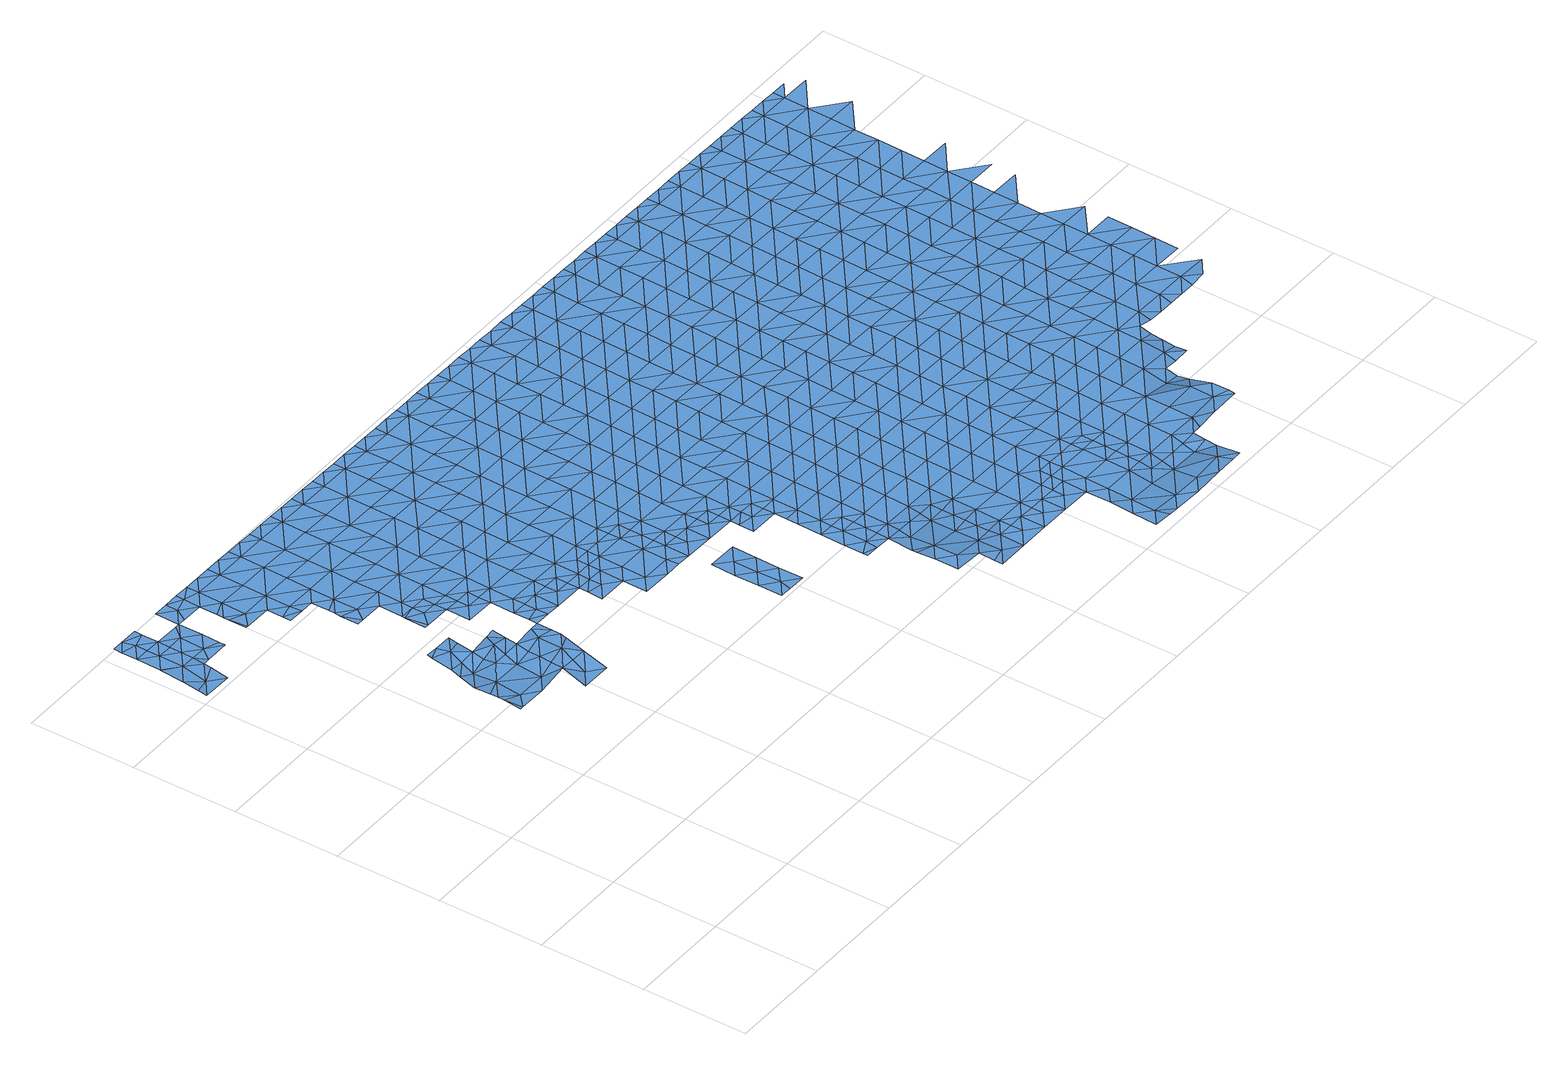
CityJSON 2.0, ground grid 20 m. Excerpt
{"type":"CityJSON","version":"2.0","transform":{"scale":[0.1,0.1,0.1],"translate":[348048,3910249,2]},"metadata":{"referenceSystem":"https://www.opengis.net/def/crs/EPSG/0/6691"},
"CityObjects":{
"waterbody1":{"type":"WaterBody","attributes":{"name":"7","class":"1140","function":"1","WaterBodyRiverFloodingRiskAttribute.description":"4","WaterBodyRiverFloodingRiskAttribute.rankOrg":"2","WaterBodyRiverFloodingRiskAttribute.adminType":"2","WaterBodyRiverFloodingRiskAttribute.scale":"L2"},"geometry":[{"type":"MultiSurface","lod":"1","boundaries":[[[0,1,2]],[[1,3,2]],[[4,2,3]],[[5,6,7]],[[8,9,7]],[[7,9,10]],[[0,7,10]],[[7,0,11]],[[12,11,0]],[[12,0,13]],[[2,14,13]],[[15,14,2]],[[15,2,4]],[[13,0,2]],[[5,7,11]],[[16,0,10]],[[6,8,7]],[[16,1,0]]]}]},
"waterbody2":{"type":"WaterBody","attributes":{"name":"7","class":"1140","function":"1","WaterBodyRiverFloodingRiskAttribute.description":"4","WaterBodyRiverFloodingRiskAttribute.rankOrg":"1","WaterBodyRiverFloodingRiskAttribute.adminType":"2","WaterBodyRiverFloodingRiskAttribute.scale":"L2"},"geometry":[{"type":"MultiSurface","lod":"1","boundaries":[[[8,17,9]],[[18,19,20]],[[21,22,18]],[[9,17,22]],[[22,17,18]],[[18,17,19]],[[19,17,6]],[[8,6,17]]]}]},
"waterbody3":{"type":"WaterBody","attributes":{"name":"7","class":"1140","function":"1","WaterBodyRiverFloodingRiskAttribute.description":"4","WaterBodyRiverFloodingRiskAttribute.rankOrg":"1","WaterBodyRiverFloodingRiskAttribute.adminType":"2","WaterBodyRiverFloodingRiskAttribute.scale":"L2"},"geometry":[{"type":"MultiSurface","lod":"1","boundaries":[[[23,24,6]],[[23,25,24]],[[11,12,26]],[[23,5,11]],[[27,28,26]],[[6,5,23]],[[23,11,26]],[[12,27,26]],[[13,27,12]],[[28,29,26]],[[30,26,29]],[[26,30,23]],[[25,23,30]]]}]},
"waterbody4":{"type":"WaterBody","attributes":{"name":"7","class":"1140","function":"1","WaterBodyRiverFloodingRiskAttribute.description":"4","WaterBodyRiverFloodingRiskAttribute.rankOrg":"2","WaterBodyRiverFloodingRiskAttribute.adminType":"2","WaterBodyRiverFloodingRiskAttribute.scale":"L2"},"geometry":[{"type":"MultiSurface","lod":"1","boundaries":[[[31,32,33]],[[32,34,35]],[[32,31,34]],[[36,34,31]],[[35,37,38]],[[38,37,39]],[[37,35,34]],[[40,41,39]],[[37,40,39]],[[36,42,34]],[[43,41,44]],[[45,36,46]],[[34,42,37]],[[46,47,48]],[[44,41,40]],[[48,45,46]],[[45,42,36]],[[37,49,40]],[[42,49,37]],[[50,51,52]],[[40,53,44]],[[54,45,48]],[[51,55,56]],[[51,50,55]],[[57,58,56]],[[40,59,53]],[[55,57,56]],[[45,60,42]],[[58,57,54]],[[60,45,54]],[[40,49,59]],[[55,50,61]],[[57,60,54]],[[60,62,42]],[[63,53,59]],[[49,64,59]],[[65,55,61]],[[49,42,64]],[[61,66,67]],[[67,66,68]],[[57,55,65]],[[64,42,62]],[[69,60,57]],[[63,59,70]],[[71,70,59]],[[65,61,67]],[[68,72,67]],[[69,62,60]],[[73,57,65]],[[59,64,71]],[[74,75,76]],[[72,77,67]],[[78,64,62]],[[57,73,69]],[[75,79,72]],[[80,70,71]],[[75,74,79]],[[79,77,72]],[[65,67,81]],[[62,69,78]],[[74,82,79]],[[73,65,81]],[[83,69,73]],[[71,64,84]],[[67,77,81]],[[80,71,85]],[[86,87,88]],[[64,78,84]],[[87,89,88]],[[83,73,81]],[[90,71,84]],[[91,86,88]],[[92,86,91]],[[85,71,90]],[[82,92,91]],[[89,93,88]],[[77,79,94]],[[79,82,94]],[[95,84,78]],[[77,96,81]],[[69,83,97]],[[78,69,95]],[[98,85,90]],[[82,91,94]],[[99,91,88]],[[95,69,97]],[[99,88,93]],[[77,94,96]],[[95,100,84]],[[84,101,90]],[[102,97,83]],[[100,101,84]],[[103,81,96]],[[98,90,104]],[[83,81,102]],[[93,105,99]],[[102,81,103]],[[91,99,106]],[[94,91,107]],[[94,108,96]],[[104,90,101]],[[105,109,99]],[[107,108,94]],[[95,97,110]],[[91,106,107]],[[95,111,100]],[[97,102,110]],[[112,104,101]],[[103,96,108]],[[99,113,106]],[[114,115,109]],[[100,116,101]],[[114,117,115]],[[108,118,103]],[[103,119,102]],[[95,110,111]],[[111,116,100]],[[117,120,115]],[[101,121,112]],[[99,109,113]],[[122,110,102]],[[109,115,113]],[[107,106,123]],[[120,124,115]],[[119,122,102]],[[122,111,110]],[[125,124,120]],[[101,126,121]],[[103,118,119]],[[106,113,123]],[[127,113,115]],[[101,116,126]],[[124,127,115]],[[128,116,111]],[[107,123,129]],[[108,107,130]],[[131,121,126]],[[130,132,108]],[[107,129,130]],[[118,132,119]],[[133,113,127]],[[113,134,123]],[[116,128,126]],[[118,108,132]],[[111,122,135]],[[128,111,135]],[[123,134,129]],[[131,126,136]],[[132,137,119]],[[133,127,138]],[[134,113,133]],[[139,130,129]],[[136,126,140]],[[122,119,141]],[[126,128,140]],[[138,142,133]],[[143,139,129]],[[135,122,141]],[[143,129,134]],[[119,137,141]],[[130,144,132]],[[141,145,135]],[[146,136,140]],[[139,144,130]],[[128,135,145]],[[147,134,133]],[[132,144,137]],[[148,133,142]],[[128,149,140]],[[150,146,140]],[[151,149,128]],[[137,152,141]],[[151,128,145]],[[149,150,140]],[[148,142,153]],[[147,133,148]],[[143,134,147]],[[152,137,144]],[[154,145,141]],[[153,155,148]],[[139,143,156]],[[154,151,145]],[[157,141,152]],[[158,159,160]],[[143,147,156]],[[156,161,139]],[[139,162,144]],[[163,158,160]],[[164,150,149]],[[159,165,160]],[[166,149,151]],[[141,157,154]],[[167,148,155]],[[168,163,169]],[[163,160,169]],[[155,168,169]],[[165,170,160]],[[149,171,164]],[[162,139,161]],[[162,172,144]],[[166,151,154]],[[147,148,173]],[[147,174,156]],[[167,155,169]],[[152,144,172]],[[175,171,149]],[[166,175,149]],[[173,148,167]],[[170,176,160]],[[174,161,156]],[[157,152,172]],[[169,160,176]],[[174,147,173]],[[154,157,177]],[[178,167,169]],[[179,162,161]],[[157,172,177]],[[176,170,180]],[[181,171,175]],[[182,175,166]],[[183,161,174]],[[184,172,162]],[[169,176,185]],[[154,177,186]],[[166,154,182]],[[187,181,175]],[[180,188,176]],[[178,169,185]],[[182,154,186]],[[161,183,179]],[[173,167,189]],[[173,190,174]],[[191,187,175]],[[182,191,175]],[[189,167,178]],[[189,190,173]],[[188,192,176]],[[184,162,179]],[[193,194,188]],[[193,195,194]],[[177,172,196]],[[194,195,197]],[[185,176,192]],[[183,174,190]],[[194,192,188]],[[186,177,196]],[[183,198,179]],[[172,184,196]],[[186,199,182]],[[200,201,202]],[[190,198,183]],[[202,201,203]],[[196,199,186]],[[204,205,200]],[[206,187,191]],[[197,207,194]],[[208,185,192]],[[205,204,209]],[[204,200,202]],[[178,185,210]],[[179,211,184]],[[203,212,202]],[[182,213,191]],[[191,214,206]],[[210,185,208]],[[215,207,216]],[[217,218,219]],[[220,179,198]],[[194,221,192]],[[215,209,204]],[[216,209,215]],[[222,182,199]],[[189,178,223]],[[189,224,190]],[[219,218,225]],[[226,217,219]],[[212,227,202]],[[221,208,192]],[[219,228,226]],[[223,178,210]],[[194,207,229]],[[228,212,230]],[[213,182,222]],[[191,213,214]],[[230,226,228]],[[179,220,211]],[[190,231,198]],[[225,232,219]],[[196,184,233]],[[207,215,229]],[[221,194,229]],[[228,227,212]],[[224,231,190]],[[231,220,198]],[[233,234,196]],[[235,210,208]],[[234,222,199]],[[189,223,224]],[[204,202,236]],[[204,237,215]],[[184,211,233]],[[199,196,234]],[[236,202,227]],[[236,237,204]],[[238,214,213]],[[239,211,220]],[[240,219,232]],[[219,241,228]],[[215,242,229]],[[208,221,243]],[[244,238,213]],[[235,208,243]],[[228,245,227]],[[213,222,246]],[[229,247,221]],[[223,210,248]],[[223,249,224]],[[220,231,239]],[[232,250,240]],[[251,244,213]],[[211,252,233]],[[222,234,246]],[[246,251,213]],[[219,240,241]],[[248,210,235]],[[253,254,255]],[[215,237,242]],[[256,252,211]],[[253,257,254]],[[258,231,224]],[[254,257,259]],[[211,239,256]],[[250,260,240]],[[254,261,255]],[[247,229,242]],[[243,221,247]],[[228,241,245]],[[262,261,263]],[[252,264,233]],[[262,255,261]],[[223,248,249]],[[236,227,265]],[[236,266,237]],[[267,239,231]],[[259,268,254]],[[234,233,264]],[[265,227,245]],[[269,244,251]],[[235,243,270]],[[267,256,239]],[[271,272,260]],[[270,243,247]],[[271,263,272]],[[273,251,246]],[[224,249,258]],[[237,274,242]],[[263,261,272]],[[275,261,254]],[[246,234,273]],[[266,236,265]],[[240,260,276]],[[251,277,269]],[[275,254,268]],[[278,247,242]],[[279,235,270]],[[241,240,280]],[[273,234,264]],[[231,258,267]],[[248,235,281]],[[248,282,249]],[[260,272,276]],[[283,272,261]],[[256,284,252]],[[274,237,266]],[[274,278,242]],[[240,276,280]],[[281,235,279]],[[275,283,261]],[[245,241,285]],[[251,286,277]],[[247,287,270]],[[252,284,264]],[[286,251,273]],[[268,288,275]],[[249,289,258]],[[256,267,290]],[[291,276,272]],[[241,280,285]],[[282,289,249]],[[248,281,282]],[[265,245,292]],[[265,293,266]],[[256,290,284]],[[288,294,275]],[[258,295,267]],[[296,291,272]],[[292,245,285]],[[292,293,265]],[[297,277,286]],[[296,272,283]],[[287,247,278]],[[279,270,287]],[[298,280,276]],[[266,299,274]],[[291,298,276]],[[294,300,275]],[[264,284,301]],[[273,264,302]],[[273,303,286]],[[304,297,286]],[[305,279,287]],[[302,264,301]],[[258,289,295]],[[274,306,278]],[[281,279,307]],[[281,308,282]],[[290,267,309]],[[303,304,286]],[[298,310,280]],[[299,306,274]],[[311,296,283]],[[307,279,305]],[[266,293,299]],[[283,275,312]],[[309,267,295]],[[309,313,290]],[[314,287,278]],[[285,280,310]],[[284,313,301]],[[273,302,303]],[[294,315,300]],[[282,316,289]],[[312,275,300]],[[284,290,313]],[[317,291,296]],[[314,305,287]],[[281,307,308]],[[292,285,318]],[[292,319,293]],[[289,320,295]],[[315,321,300]],[[301,322,302]],[[318,285,310]],[[318,319,292]],[[323,304,303]],[[283,312,311]],[[314,278,306]],[[324,321,315]],[[316,282,308]],[[291,325,298]],[[326,312,300]],[[327,322,301]],[[293,328,299]],[[329,309,295]],[[321,326,300]],[[314,330,305]],[[302,322,303]],[[301,313,327]],[[296,311,317]],[[303,331,323]],[[320,289,316]],[[320,329,295]],[[298,332,310]],[[307,333,308]],[[307,305,333]],[[309,334,313]],[[322,335,303]],[[328,293,319]],[[291,317,325]],[[336,312,326]],[[312,337,311]],[[338,314,306]],[[305,330,333]],[[308,339,316]],[[306,299,340]],[[331,303,335]],[[313,341,327]],[[340,299,328]],[[342,317,311]],[[298,325,332]],[[343,330,314]],[[318,310,344]],[[318,345,319]],[[316,346,320]],[[309,329,334]],[[308,333,339]],[[326,347,336]],[[337,312,336]],[[344,310,332]],[[348,331,335]],[[338,343,314]],[[349,325,317]],[[319,345,328]],[[306,340,338]],[[350,333,330]],[[351,335,322]],[[313,334,341]],[[316,339,346]],[[347,352,336]],[[342,311,337]],[[322,327,351]],[[353,348,335]],[[354,332,325]],[[318,344,345]],[[328,355,340]],[[351,327,341]],[[333,350,339]],[[345,355,328]],[[356,334,329]],[[320,346,357]],[[329,320,358]],[[349,317,342]],[[336,359,337]],[[350,330,343]],[[359,336,352]],[[358,320,357]],[[335,360,353]],[[355,361,340]],[[340,362,338]],[[350,363,339]],[[339,364,346]],[[344,332,354]],[[335,351,360]],[[365,359,352]],[[325,349,354]],[[363,364,339]],[[344,366,345]],[[329,358,356]],[[342,337,367]],[[341,334,368]],[[369,353,360]],[[362,340,361]],[[343,338,362]],[[364,370,346]],[[371,372,373]],[[337,359,367]],[[367,374,342]],[[342,375,349]],[[344,354,376]],[[345,377,355]],[[378,371,373]],[[334,356,368]],[[362,379,343]],[[372,380,373]],[[365,381,359]],[[357,346,370]],[[374,375,342]],[[351,341,382]],[[351,383,360]],[[360,384,369]],[[350,343,379]],[[385,386,387]],[[344,376,366]],[[370,388,357]],[[385,378,386]],[[382,341,368]],[[349,389,354]],[[355,390,361]],[[378,373,386]],[[380,391,373]],[[350,392,363]],[[358,357,388]],[[381,393,359]],[[386,394,387]],[[377,345,366]],[[395,394,381]],[[359,396,367]],[[388,397,358]],[[395,387,394]],[[360,383,384]],[[361,398,362]],[[350,379,399]],[[351,382,383]],[[391,400,373]],[[356,358,397]],[[389,349,375]],[[394,393,381]],[[390,355,377]],[[373,401,386]],[[397,402,356]],[[403,379,362]],[[350,399,392]],[[376,354,404]],[[376,405,366]],[[368,402,382]],[[364,363,406]],[[374,367,396]],[[368,356,402]],[[404,354,389]],[[407,394,386]],[[408,384,383]],[[359,393,396]],[[398,361,390]],[[398,403,362]],[[374,409,375]],[[396,409,374]],[[363,392,406]],[[366,410,377]],[[391,411,400]],[[401,407,386]],[[370,364,412]],[[402,413,382]],[[373,400,401]],[[382,414,383]],[[415,393,394]],[[383,416,408]],[[376,404,405]],[[377,410,390]],[[409,417,375]],[[375,418,389]],[[364,406,412]],[[411,419,400]],[[399,379,420]],[[399,421,392]],[[407,415,394]],[[388,370,422]],[[410,366,405]],[[423,396,393]],[[420,379,403]],[[389,418,404]],[[383,414,416]],[[370,412,422]],[[382,413,414]],[[392,424,406]],[[397,388,425]],[[418,375,417]],[[398,390,426]],[[427,409,396]],[[421,424,392]],[[428,405,404]],[[426,390,410]],[[402,397,425]],[[399,420,421]],[[406,424,412]],[[388,422,425]],[[398,429,403]],[[401,400,430]],[[423,393,415]],[[400,419,430]],[[431,430,419]],[[423,427,396]],[[427,417,409]],[[432,416,414]],[[433,404,418]],[[413,402,434]],[[398,426,435]],[[436,415,407]],[[402,425,434]],[[437,418,417]],[[428,404,433]],[[438,430,431]],[[420,403,429]],[[401,430,439]],[[407,401,436]],[[422,412,440]],[[398,435,429]],[[420,441,421]],[[410,405,442]],[[432,414,443]],[[412,424,440]],[[413,434,444]],[[414,413,445]],[[401,439,436]],[[442,405,428]],[[446,423,415]],[[437,417,427]],[[437,447,418]],[[448,422,440]],[[426,410,449]],[[420,429,441]],[[413,444,445]],[[421,450,424]],[[438,451,430]],[[443,414,445]],[[425,422,452]],[[453,415,436]],[[449,410,442]],[[454,427,423]],[[455,450,421]],[[452,456,425]],[[433,418,457]],[[422,448,452]],[[435,426,458]],[[439,430,451]],[[421,441,455]],[[424,459,440]],[[434,425,456]],[[457,418,447]],[[439,460,436]],[[461,443,445]],[[415,453,446]],[[462,437,427]],[[450,459,424]],[[463,442,428]],[[426,449,458]],[[428,433,464]],[[465,451,438]],[[429,435,466]],[[440,467,448]],[[444,434,468]],[[444,469,445]],[[464,433,457]],[[470,461,445]],[[464,463,428]],[[423,446,454]],[[471,447,437]],[[439,451,460]],[[436,472,453]],[[459,467,440]],[[435,458,466]],[[468,434,456]],[[468,469,444]],[[441,473,455]],[[442,474,449]],[[441,429,473]],[[469,470,445]],[[448,475,452]],[[462,427,454]],[[476,446,453]],[[473,429,466]],[[477,457,447]],[[436,460,478]],[[449,474,458]],[[455,479,450]],[[480,481,451]],[[451,481,460]],[[480,451,465]],[[472,436,478]],[[452,482,456]],[[483,454,446]],[[437,462,471]],[[442,463,474]],[[475,448,467]],[[484,478,460]],[[475,482,452]],[[481,484,460]],[[457,485,464]],[[455,473,479]],[[450,486,459]],[[476,453,472]],[[477,447,471]],[[487,470,469]],[[466,458,488]],[[489,462,454]],[[490,463,464]],[[486,467,459]],[[488,458,474]],[[484,491,478]],[[468,456,482]],[[491,492,478]],[[478,492,472]],[[466,493,473]],[[468,494,469]],[[450,479,495]],[[483,446,476]],[[489,471,462]],[[485,457,477]],[[496,487,469]],[[463,490,474]],[[497,479,473]],[[450,495,486]],[[466,488,498]],[[494,468,482]],[[486,499,467]],[[500,496,469]],[[467,501,475]],[[489,454,483]],[[492,502,472]],[[494,500,469]],[[490,464,485]],[[493,466,498]],[[472,503,476]],[[489,504,471]],[[505,482,475]],[[502,503,472]],[[477,471,504]],[[506,498,488]],[[507,502,492]],[[497,473,493]],[[497,508,479]],[[477,509,485]],[[501,467,499]],[[476,510,483]],[[504,509,477]],[[474,490,511]],[[488,474,506]],[[495,479,508]],[[503,510,476]],[[512,496,500]],[[474,511,506]],[[505,475,501]],[[509,513,485]],[[485,514,490]],[[506,515,498]],[[507,516,502]],[[486,495,517]],[[489,483,510]],[[518,504,489]],[[494,482,519]],[[494,520,500]],[[514,511,490]],[[500,521,512]],[[493,498,515]],[[517,522,486]],[[510,518,489]],[[516,523,502]],[[519,482,505]],[[519,520,494]],[[495,508,517]],[[523,524,502]],[[502,524,503]],[[493,525,497]],[[499,486,522]],[[499,526,501]],[[514,485,513]],[[522,526,499]],[[526,505,501]],[[527,493,515]],[[524,528,503]],[[529,510,503]],[[500,520,521]],[[530,508,497]],[[528,529,503]],[[506,511,531]],[[532,504,518]],[[509,533,513]],[[493,527,525]],[[509,504,533]],[[534,517,508]],[[511,514,531]],[[506,535,515]],[[533,504,532]],[[536,521,520]],[[537,506,531]],[[538,510,529]],[[510,539,518]],[[497,525,530]],[[540,522,517]],[[541,505,526]],[[519,542,520]],[[538,539,510]],[[519,505,542]],[[520,543,536]],[[527,515,535]],[[518,539,532]],[[506,537,535]],[[542,505,541]],[[513,533,544]],[[508,530,534]],[[514,513,545]],[[514,546,531]],[[547,526,522]],[[535,548,527]],[[527,549,525]],[[538,529,550]],[[546,537,531]],[[548,549,527]],[[513,544,545]],[[547,541,526]],[[539,551,532]],[[517,534,540]],[[525,552,530]],[[550,553,538]],[[543,520,554]],[[533,532,551]],[[520,542,554]],[[546,514,545]],[[547,522,540]],[[537,555,535]],[[533,556,544]],[[541,557,542]],[[558,543,554]],[[559,539,538]],[[560,533,551]],[[534,530,552]],[[561,545,544]],[[562,548,535]],[[525,549,552]],[[537,546,555]],[[557,541,547]],[[555,563,535]],[[557,564,542]],[[542,565,554]],[[556,533,560]],[[538,553,566]],[[556,561,544]],[[554,567,558]],[[563,562,535]],[[540,534,568]],[[539,569,551]],[[570,549,548]],[[566,553,571]],[[534,552,568]],[[559,538,566]],[[546,545,561]],[[572,573,540]],[[565,542,564]],[[549,570,552]],[[572,540,568]],[[571,574,566]],[[567,554,565]],[[547,540,573]],[[547,575,557]],[[569,539,559]],[[560,551,569]],[[570,548,562]],[[560,576,556]],[[546,561,577]],[[555,546,578]],[[552,579,568]],[[574,580,566]],[[581,567,565]],[[563,555,578]],[[582,579,552]],[[579,572,568]],[[546,577,578]],[[560,569,576]],[[582,552,570]],[[576,583,556]],[[556,584,561]],[[547,573,575]],[[578,585,563]],[[563,586,562]],[[559,566,580]],[[564,557,587]],[[588,581,565]],[[589,569,559]],[[561,584,577]],[[587,557,575]],[[572,590,573]],[[562,591,570]],[[574,592,580]],[[593,588,565]],[[565,564,593]],[[594,559,580]],[[595,576,569]],[[591,582,570]],[[556,583,584]],[[577,596,578]],[[563,585,586]],[[590,572,579]],[[573,597,575]],[[564,587,593]],[[592,598,580]],[[559,594,589]],[[591,562,586]],[[576,595,583]],[[599,579,582]],[[600,585,578]],[[577,584,596]],[[597,573,590]],[[601,594,580]],[[595,569,589]],[[602,588,593]],[[603,600,578]],[[604,584,583]],[[603,578,596]],[[601,580,598]],[[605,586,585]],[[606,590,579]],[[582,591,599]],[[599,607,579]],[[575,597,608]],[[587,575,609]],[[610,589,594]],[[611,583,595]],[[584,604,596]],[[609,575,608]],[[593,587,609]],[[586,605,591]],[[612,597,590]],[[602,593,613]],[[614,610,594]],[[609,615,593]],[[604,583,611]],[[616,603,596]],[[606,579,607]],[[612,608,597]],[[585,600,605]],[[593,615,613]],[[605,617,591]],[[595,589,610]],[[618,600,603]],[[599,591,617]],[[595,619,611]],[[616,596,604]],[[612,590,606]],[[620,609,608]],[[610,619,595]],[[621,613,615]],[[619,622,611]],[[611,623,604]],[[603,616,618]],[[618,624,600]],[[600,625,605]],[[599,617,626]],[[607,599,627]],[[607,628,606]],[[608,612,620]],[[620,629,609]],[[609,630,615]],[[623,616,604]],[[615,631,621]],[[627,628,607]],[[599,626,627]],[[605,632,617]],[[612,606,628]],[[600,624,625]],[[630,609,629]],[[633,620,612]],[[631,615,630]],[[626,617,632]],[[634,624,618]],[[605,625,632]],[[635,627,626]],[[636,612,628]],[[620,637,629]],[[638,631,630]],[[633,612,636]],[[626,632,639]],[[629,640,630]],[[641,638,630]],[[625,642,632]],[[626,639,635]],[[620,633,637]],[[628,627,643]],[[640,641,630]],[[636,628,643]],[[640,629,637]],[[627,635,643]],[[632,644,639]],[[643,645,636]],[[633,636,645]],[[633,646,637]],[[647,641,640]],[[648,633,645]],[[637,646,640]],[[640,649,647]],[[646,633,648]],[[646,650,640]],[[640,650,649]],[[651,648,645]],[[651,646,648]],[[652,649,650]],[[646,653,650]],[[650,654,652]]]}]},
"waterbody5":{"type":"WaterBody","attributes":{"name":"7","class":"1140","function":"1","WaterBodyRiverFloodingRiskAttribute.description":"4","WaterBodyRiverFloodingRiskAttribute.rankOrg":"1","WaterBodyRiverFloodingRiskAttribute.adminType":"2","WaterBodyRiverFloodingRiskAttribute.scale":"L2"},"geometry":[{"type":"MultiSurface","lod":"1","boundaries":[[[655,656,25]],[[656,655,39]],[[39,41,656]],[[41,657,656]],[[41,43,657]],[[657,658,656]],[[656,658,25]]]}]},
"waterbody6":{"type":"WaterBody","attributes":{"name":"7","class":"1140","function":"1","WaterBodyRiverFloodingRiskAttribute.description":"4","WaterBodyRiverFloodingRiskAttribute.rankOrg":"1","WaterBodyRiverFloodingRiskAttribute.adminType":"2","WaterBodyRiverFloodingRiskAttribute.scale":"L2"},"geometry":[{"type":"MultiSurface","lod":"1","boundaries":[[[659,660,661]],[[662,663,659]],[[664,663,662]],[[664,662,665]],[[666,667,668]],[[669,667,666]],[[667,669,670]],[[660,659,663]],[[664,665,668]],[[671,672,673]],[[674,675,676]],[[664,667,674]],[[664,677,663]],[[673,672,678]],[[663,677,679]],[[679,680,663]],[[668,667,664]],[[669,666,681]],[[667,670,674]],[[675,674,682]],[[670,682,674]],[[671,673,676]],[[673,674,676]],[[673,664,674]],[[664,673,677]],[[663,680,660]],[[678,677,673]]]}]},
"waterbody7":{"type":"WaterBody","attributes":{"name":"7","class":"1140","function":"1","WaterBodyRiverFloodingRiskAttribute.description":"4","WaterBodyRiverFloodingRiskAttribute.rankOrg":"2","WaterBodyRiverFloodingRiskAttribute.adminType":"2","WaterBodyRiverFloodingRiskAttribute.scale":"L2"},"geometry":[{"type":"MultiSurface","lod":"1","boundaries":[[[683,684,685]],[[686,687,684]],[[685,684,687]],[[687,661,685]],[[661,660,685]],[[660,680,685]],[[680,688,685]],[[685,688,683]]]}]},
"waterbody8":{"type":"WaterBody","attributes":{"name":"7","class":"1140","function":"1","WaterBodyRiverFloodingRiskAttribute.description":"4","WaterBodyRiverFloodingRiskAttribute.rankOrg":"2","WaterBodyRiverFloodingRiskAttribute.adminType":"2","WaterBodyRiverFloodingRiskAttribute.scale":"L2"},"geometry":[{"type":"MultiSurface","lod":"1","boundaries":[[[689,678,672]],[[678,689,690]],[[690,689,691]],[[691,689,692]],[[679,690,680]],[[677,690,679]],[[690,691,680]],[[677,678,690]]]}]},
"waterbody9":{"type":"WaterBody","attributes":{"name":"7","class":"1140","function":"1","WaterBodyRiverFloodingRiskAttribute.description":"4","WaterBodyRiverFloodingRiskAttribute.rankOrg":"1","WaterBodyRiverFloodingRiskAttribute.adminType":"2","WaterBodyRiverFloodingRiskAttribute.scale":"L2"},"geometry":[{"type":"MultiSurface","lod":"1","boundaries":[[[693,694,695]],[[693,682,694]],[[694,696,695]],[[697,696,694]],[[697,694,682]]]}]},
"waterbody10":{"type":"WaterBody","attributes":{"name":"7","class":"1140","function":"1","WaterBodyRiverFloodingRiskAttribute.description":"4","WaterBodyRiverFloodingRiskAttribute.rankOrg":"2","WaterBodyRiverFloodingRiskAttribute.adminType":"2","WaterBodyRiverFloodingRiskAttribute.scale":"L2"},"geometry":[{"type":"MultiSurface","lod":"1","boundaries":[[[675,682,698]],[[699,700,701]],[[702,698,703]],[[693,695,698]],[[682,693,698]],[[672,702,701]],[[671,702,672]],[[676,702,671]],[[702,676,698]],[[676,675,698]],[[699,702,703]],[[701,702,699]],[[704,698,695]],[[703,698,704]]]}]},
"waterbody11":{"type":"WaterBody","attributes":{"name":"7","class":"1140","function":"1","WaterBodyRiverFloodingRiskAttribute.description":"4","WaterBodyRiverFloodingRiskAttribute.rankOrg":"1","WaterBodyRiverFloodingRiskAttribute.adminType":"2","WaterBodyRiverFloodingRiskAttribute.scale":"L2"},"geometry":[{"type":"MultiSurface","lod":"1","boundaries":[[[75,72,68]],[[76,75,705]],[[706,707,708]],[[706,68,66]],[[76,705,708]],[[708,705,706]],[[68,706,705]],[[75,68,705]]]}]},
"waterbody12":{"type":"WaterBody","attributes":{"name":"7","class":"1140","function":"1","WaterBodyRiverFloodingRiskAttribute.description":"4","WaterBodyRiverFloodingRiskAttribute.rankOrg":"1","WaterBodyRiverFloodingRiskAttribute.adminType":"2","WaterBodyRiverFloodingRiskAttribute.scale":"L2"},"geometry":[{"type":"MultiSurface","lod":"1","boundaries":[[[86,709,710]],[[76,710,709]],[[82,709,92]],[[74,709,82]],[[92,709,86]],[[74,76,709]]]}]},
"waterbody13":{"type":"WaterBody","attributes":{"name":"7","class":"1140","function":"1","WaterBodyRiverFloodingRiskAttribute.description":"4","WaterBodyRiverFloodingRiskAttribute.rankOrg":"1","WaterBodyRiverFloodingRiskAttribute.adminType":"2","WaterBodyRiverFloodingRiskAttribute.scale":"L2"},"geometry":[{"type":"MultiSurface","lod":"1","boundaries":[[[93,89,711]],[[700,712,713]],[[712,711,713]],[[712,714,711]],[[711,714,93]],[[715,109,105]],[[711,89,87]],[[105,93,715]],[[109,715,114]],[[714,117,715]],[[714,715,93]],[[87,713,711]],[[117,114,715]]]}]},
"waterbody14":{"type":"WaterBody","attributes":{"name":"7","class":"1140","function":"1","WaterBodyRiverFloodingRiskAttribute.description":"4","WaterBodyRiverFloodingRiskAttribute.rankOrg":"1","WaterBodyRiverFloodingRiskAttribute.adminType":"2","WaterBodyRiverFloodingRiskAttribute.scale":"L2"},"geometry":[{"type":"MultiSurface","lod":"1","boundaries":[[[716,717,718]],[[719,720,718]],[[721,722,717]],[[723,724,720]],[[725,723,720]],[[719,718,722]],[[722,718,717]],[[726,717,716]],[[726,721,717]],[[719,727,720]],[[725,720,727]],[[718,724,716]],[[724,718,720]]]}]},
"waterbody15":{"type":"WaterBody","attributes":{"name":"7","class":"1140","function":"1","WaterBodyRiverFloodingRiskAttribute.description":"4","WaterBodyRiverFloodingRiskAttribute.rankOrg":"1","WaterBodyRiverFloodingRiskAttribute.adminType":"2","WaterBodyRiverFloodingRiskAttribute.scale":"L2"},"geometry":[{"type":"MultiSurface","lod":"1","boundaries":[[[120,728,729]],[[728,730,729]],[[731,159,732]],[[170,733,734]],[[733,170,731]],[[732,733,731]],[[165,159,731]],[[734,188,180]],[[193,188,734]],[[733,195,734]],[[728,120,117]],[[180,170,734]],[[731,170,165]],[[735,159,158]],[[158,163,735]],[[736,735,163]],[[736,737,735]],[[738,739,740]],[[741,742,743]],[[730,743,729]],[[142,737,736]],[[744,740,741]],[[738,732,739]],[[159,739,732]],[[159,735,739]],[[735,741,739]],[[742,741,735]],[[142,138,737]],[[193,734,195]],[[742,125,743]],[[742,737,125]],[[741,743,744]],[[743,125,729]],[[729,125,120]],[[739,741,740]],[[138,127,124]],[[138,124,737]],[[153,142,736]],[[153,736,155]],[[168,155,736]],[[742,735,737]],[[736,163,168]],[[124,125,737]]]}]},
"waterbody16":{"type":"WaterBody","attributes":{"name":"7","class":"1140","function":"1","WaterBodyRiverFloodingRiskAttribute.description":"4","WaterBodyRiverFloodingRiskAttribute.rankOrg":"1","WaterBodyRiverFloodingRiskAttribute.adminType":"2","WaterBodyRiverFloodingRiskAttribute.scale":"L2"},"geometry":[{"type":"MultiSurface","lod":"1","boundaries":[[[745,209,746]],[[207,746,216]],[[197,195,747]],[[746,747,745]],[[197,747,746]],[[209,216,746]],[[207,197,746]]]}]},
"waterbody17":{"type":"WaterBody","attributes":{"name":"7","class":"1140","function":"1","WaterBodyRiverFloodingRiskAttribute.description":"4","WaterBodyRiverFloodingRiskAttribute.rankOrg":"1","WaterBodyRiverFloodingRiskAttribute.adminType":"2","WaterBodyRiverFloodingRiskAttribute.scale":"L2"},"geometry":[{"type":"MultiSurface","lod":"1","boundaries":[[[218,748,749]],[[750,751,748]],[[750,748,226]],[[226,748,217]],[[749,748,752]],[[226,230,750]],[[217,748,218]],[[748,751,752]],[[203,201,750]],[[230,212,750]],[[212,203,750]],[[749,752,753]],[[201,751,750]]]}]},
"waterbody18":{"type":"WaterBody","attributes":{"name":"7","class":"1140","function":"1","WaterBodyRiverFloodingRiskAttribute.description":"4","WaterBodyRiverFloodingRiskAttribute.rankOrg":"1","WaterBodyRiverFloodingRiskAttribute.adminType":"2","WaterBodyRiverFloodingRiskAttribute.scale":"L2"},"geometry":[{"type":"MultiSurface","lod":"1","boundaries":[[[754,324,755]],[[347,321,756]],[[352,347,756]],[[757,352,756]],[[395,381,365]],[[758,263,271]],[[232,225,759]],[[218,759,225]],[[760,761,762]],[[760,762,372]],[[380,372,762]],[[763,372,371]],[[371,378,763]],[[764,378,385]],[[262,263,765]],[[271,260,758]],[[758,260,250]],[[250,232,758]],[[766,419,411]],[[767,766,411]],[[762,391,380]],[[766,767,768]],[[769,770,771]],[[772,773,774]],[[775,776,761]],[[777,778,779]],[[779,268,780]],[[259,257,780]],[[781,782,257]],[[783,784,782]],[[785,781,786]],[[218,787,759]],[[759,758,232]],[[765,263,758]],[[780,788,779]],[[257,788,780]],[[782,788,257]],[[784,788,782]],[[789,783,782]],[[789,782,781]],[[785,789,781]],[[790,789,785]],[[785,791,790]],[[785,786,791]],[[786,792,791]],[[792,786,787]],[[786,759,787]],[[759,786,758]],[[786,765,758]],[[781,765,786]],[[781,255,765]],[[253,255,781]],[[268,259,780]],[[288,268,778]],[[779,778,268]],[[778,294,288]],[[294,778,777]],[[755,777,754]],[[255,262,765]],[[793,324,754]],[[793,756,324]],[[793,764,756]],[[793,763,764]],[[793,794,763]],[[795,763,794]],[[795,760,763]],[[795,761,760]],[[795,772,761]],[[795,773,772]],[[795,796,773]],[[761,772,775]],[[775,772,797]],[[797,772,774]],[[798,770,769]],[[799,770,798]],[[768,770,799]],[[767,770,768]],[[762,770,767]],[[762,771,770]],[[761,771,762]],[[761,776,771]],[[776,769,771]],[[762,767,391]],[[411,391,767]],[[253,781,257]],[[777,755,294]],[[755,324,315]],[[793,754,794]],[[321,324,756]],[[756,764,757]],[[764,763,378]],[[754,796,794]],[[796,795,794]],[[385,387,764]],[[760,372,763]],[[764,387,757]],[[387,395,757]],[[395,365,757]],[[365,352,757]],[[315,294,755]],[[347,326,321]]]}]}
},
"vertices":[
[32,1067,33],[3,1045,30],[31,1021,24],[3,1016,26],[2,999,24],[61,1113,33],[62,1136,33],[33,1114,33],[33,1137,33],[5,1137,33],[4,1091,33],[61,1090,33],[60,1067,33],[60,1044,31],[60,1032,29],[59,998,24],[4,1090,33],
[34,1160,33],[27,1183,33],[62,1168,33],[62,1182,33],[6,1183,33],[5,1167,33],
[90,1113,33],[109,1135,33],[118,1135,33],[89,1066,33],[72,1044,32],[117,1043,33],[117,1055,33],[118,1089,33],
[177,1042,33],[174,1077,33],[174,1042,33],[202,1064,33],[174,1088,33],[230,1041,33],[203,1111,33],[175,1100,33],[175,1134,33],[204,1157,33],[176,1165,33],[259,1064,33],[176,1181,33],[204,1180,33],[258,1017,33],[230,1010,33],[230,995,33],[261,994,33],[260,1110,33],[298,901,33],[285,935,33],[285,901,33],[233,1180,33],[286,994,33],[314,924,33],[286,948,33],[314,970,33],[286,959,33],[261,1156,33],[315,1016,33],[342,900,33],[316,1063,33],[261,1179,33],[317,1109,33],[371,923,33],[341,854,33],[370,877,33],[369,854,33],[372,1015,33],[290,1179,33],[318,1155,33],[398,853,33],[371,969,33],[425,806,33],[397,830,33],[397,807,33],[427,876,33],[373,1062,33],[426,830,33],[318,1178,33],[427,922,33],[454,806,33],[428,968,33],[374,1108,33],[346,1178,33],[453,760,33],[452,714,33],[481,736,33],[481,713,33],[374,1154,33],[482,782,33],[453,783,33],[509,713,33],[483,829,33],[430,1061,33],[483,875,33],[429,1014,33],[375,1177,33],[538,735,33],[430,1107,33],[431,1153,33],[485,967,33],[484,921,33],[403,1177,33],[537,712,33],[539,781,33],[539,828,33],[540,874,33],[566,712,33],[486,1013,33],[486,1060,33],[432,1176,33],[595,734,33],[565,689,33],[594,688,33],[487,1106,33],[565,665,33],[541,920,33],[542,966,33],[593,665,33],[460,1176,33],[543,1013,33],[595,780,33],[622,688,33],[622,664,33],[488,1152,33],[623,711,33],[544,1105,33],[596,827,33],[597,873,33],[488,1175,33],[598,919,33],[651,733,33],[652,780,33],[543,1059,33],[517,1175,33],[599,965,33],[651,710,33],[654,872,33],[545,1151,33],[599,1012,33],[679,710,33],[653,826,33],[655,918,33],[600,1058,33],[545,1174,33],[709,779,33],[708,732,33],[602,1150,33],[574,1174,33],[601,1104,33],[655,964,33],[708,709,33],[657,1057,33],[736,709,33],[710,825,33],[656,1011,33],[735,639,33],[735,616,33],[764,639,33],[711,871,33],[711,917,33],[736,663,33],[602,1173,33],[763,616,33],[658,1103,33],[765,731,33],[736,686,33],[764,685,33],[792,615,33],[630,1173,33],[712,963,33],[766,778,33],[767,824,33],[658,1149,33],[820,638,33],[713,1010,33],[822,730,33],[768,916,33],[820,615,33],[659,1172,33],[715,1102,33],[767,870,33],[769,962,33],[821,684,33],[714,1056,33],[687,1172,33],[848,614,33],[823,777,33],[823,823,33],[715,1148,33],[877,637,33],[848,591,33],[876,591,33],[848,568,33],[770,1009,33],[876,568,33],[824,869,33],[771,1055,33],[903,475,33],[902,429,33],[931,451,33],[930,428,33],[932,497,33],[903,497,33],[716,1171,33],[904,567,33],[878,683,33],[904,521,33],[879,729,33],[826,962,33],[959,428,33],[772,1147,33],[744,1171,33],[932,544,33],[904,544,33],[958,358,33],[957,335,32],[986,358,33],[825,915,33],[934,636,33],[771,1101,33],[880,776,33],[880,822,33],[986,335,31],[958,381,33],[988,450,33],[987,404,33],[933,590,33],[959,405,33],[881,868,33],[1014,334,31],[827,1008,33],[827,1054,33],[936,729,33],[988,496,33],[989,543,33],[773,1170,33],[882,914,33],[1043,357,33],[1044,403,33],[990,589,33],[935,682,33],[801,1170,33],[1045,449,33],[828,1100,33],[991,635,33],[936,775,33],[937,821,33],[1043,334,29],[829,1146,33],[883,1007,33],[1069,218,30],[1097,217,33],[1069,241,30],[883,961,33],[1069,195,32],[938,867,33],[1097,194,33],[1071,333,29],[1098,264,33],[1070,264,30],[1070,287,30],[884,1053,33],[1045,496,33],[1046,542,33],[939,913,33],[1125,194,33],[829,1170,33],[992,681,33],[1071,310,29],[1099,310,33],[885,1099,33],[1047,588,33],[1154,216,33],[1100,356,33],[858,1169,33],[1048,634,33],[992,728,33],[1101,402,33],[993,774,33],[994,820,33],[1155,263,33],[940,1006,33],[1101,448,33],[886,1145,33],[1048,680,33],[1154,193,33],[995,866,33],[939,960,33],[1157,355,33],[1102,495,33],[1103,541,33],[1182,193,33],[995,912,33],[1156,309,33],[886,1169,33],[1157,401,33],[1104,587,33],[1211,215,33],[941,1052,33],[942,1098,33],[943,1144,33],[915,1168,33],[1049,727,33],[1104,633,33],[1050,773,33],[1051,819,33],[996,959,33],[1158,447,33],[1213,308,33],[1212,262,33],[997,1005,33],[1105,679,33],[1211,192,33],[1052,865,33],[1213,354,33],[1159,494,33],[1160,540,33],[1052,911,33],[1239,215,33],[999,1097,33],[943,1168,33],[1239,192,33],[1214,400,33],[1240,238,33],[998,1051,33],[1160,586,33],[1053,958,33],[1106,726,33],[971,1167,33],[1215,446,33],[1107,772,33],[1054,1004,33],[999,1144,33],[1269,261,33],[1269,307,33],[1162,678,33],[1108,818,33],[1161,632,33],[1055,1050,33],[1270,353,33],[1163,725,33],[1216,493,33],[1217,539,33],[1108,864,33],[1268,238,33],[1000,1167,33],[1271,399,33],[1164,771,33],[1055,1096,33],[1297,237,33],[1028,1166,33],[1272,445,33],[1217,585,33],[1111,1003,33],[1109,911,33],[1110,957,33],[1325,260,33],[1056,1143,33],[1218,631,33],[1219,678,33],[1164,817,33],[1165,863,33],[1325,237,33],[1273,538,33],[1326,306,33],[1111,1049,33],[1057,1166,33],[1166,910,33],[1352,121,33],[1351,97,30],[1380,120,33],[1327,352,33],[1328,398,33],[1273,492,33],[1274,584,33],[1352,144,33],[1220,724,33],[1380,97,27],[1353,236,33],[1112,1095,33],[1113,1142,33],[1085,1165,33],[1352,167,33],[1381,166,33],[1353,190,33],[1167,956,33],[1329,445,33],[1275,630,33],[1408,96,27],[1221,816,33],[1382,259,33],[1381,212,33],[1353,213,33],[1383,305,33],[1167,1002,33],[1276,677,33],[1220,770,33],[1437,119,33],[1438,165,33],[1168,1048,33],[1276,723,33],[1329,491,33],[1330,537,33],[1222,862,33],[1438,212,33],[1113,1165,33],[1384,351,33],[1331,583,33],[1436,96,27],[1223,909,33],[1169,1094,33],[1170,1141,33],[1439,258,33],[1142,1164,33],[1385,397,33],[1385,444,33],[1465,96,30],[1277,769,33],[1278,815,33],[1224,955,33],[1440,304,33],[1279,861,33],[1224,1001,33],[1332,629,33],[1441,350,33],[1387,536,33],[1333,722,33],[1494,118,33],[1481,95,32],[1170,1164,33],[1386,490,33],[1225,1047,33],[1332,676,33],[1495,211,33],[1441,396,33],[1522,95,37],[1494,164,33],[1280,908,33],[1334,768,33],[1388,582,33],[1199,1163,33],[1226,1093,33],[1227,1140,33],[1497,303,33],[1442,443,33],[1280,954,33],[1389,628,33],[1336,860,33],[1550,117,39],[1281,1000,33],[1496,257,33],[1497,349,33],[1335,814,33],[1282,1046,33],[1443,489,33],[1389,675,33],[1336,907,33],[1551,163,39],[1227,1163,33],[1498,395,33],[1445,581,33],[1444,535,33],[1578,94,39],[1390,721,33],[1337,953,33],[1283,1093,33],[1283,1139,33],[1255,1162,33],[1499,442,33],[1553,256,31],[1391,767,33],[1445,627,33],[1338,999,33],[1553,302,33],[1500,488,33],[1552,210,23],[1392,813,33],[1579,107,39],[1579,140,39],[1339,1045,33],[1554,348,33],[1580,186,25],[1501,534,33],[1393,906,33],[1284,1162,33],[1446,674,33],[1555,394,33],[1501,580,33],[1580,209,21],[1581,232,25],[1448,766,33],[1339,1092,33],[1392,860,33],[1312,1161,33],[1448,812,33],[1447,720,33],[1394,952,33],[1340,1138,33],[1395,998,33],[1610,255,29],[1610,301,33],[1556,441,33],[1396,1044,33],[1503,673,33],[1609,232,23],[1449,859,33],[1557,487,33],[1611,347,33],[1502,627,33],[1341,1161,33],[1557,533,33],[1558,579,33],[1504,719,33],[1638,231,26],[1450,905,33],[1612,394,33],[1396,1091,33],[1397,1137,33],[1369,1160,33],[1451,951,33],[1638,254,24],[1638,278,26],[1505,811,33],[1452,997,33],[1504,765,33],[1639,301,27],[1639,324,33],[1506,858,33],[1559,626,33],[1613,440,33],[1613,486,33],[1507,904,33],[1561,718,33],[1397,1160,33],[1560,672,33],[1668,346,33],[1669,393,33],[1508,950,33],[1452,1043,33],[1453,1090,33],[1426,1159,33],[1614,532,33],[1615,578,33],[1616,625,33],[1508,996,33],[1561,764,33],[1562,810,33],[1668,323,27],[1669,439,33],[1563,857,33],[1696,323,26],[1454,1136,33],[1617,671,33],[1671,531,33],[1509,1042,33],[1454,1159,33],[1725,392,33],[1670,485,33],[1672,577,33],[1618,763,33],[1617,717,33],[1510,1089,33],[1511,1135,33],[1725,345,33],[1483,1158,33],[1564,903,33],[1726,438,33],[1619,809,33],[1724,322,26],[1564,949,33],[1565,995,33],[1753,322,26],[1566,1042,33],[1727,484,33],[1673,624,33],[1673,670,33],[1620,902,33],[1782,344,33],[1511,1158,33],[1620,856,33],[1728,530,33],[1729,576,33],[1674,716,33],[1675,762,33],[1567,1088,33],[1540,1158,33],[1783,437,33],[1621,948,33],[1676,809,33],[1781,321,27],[1568,1134,33],[1782,391,33],[1784,483,33],[1729,623,33],[1622,994,33],[1810,321,31],[1676,855,33],[1731,715,33],[1838,343,33],[1568,1157,33],[1730,669,33],[1785,576,33],[1732,761,33],[1678,947,33],[1677,901,33],[1623,1041,33],[1624,1087,33],[1840,436,33],[1785,529,33],[1679,993,33],[1596,1157,33],[1839,390,33],[1624,1133,33],[1786,622,33],[1733,808,33],[1787,668,33],[1841,482,33],[1680,1040,33],[1625,1156,33],[1841,528,33],[1842,575,33],[1788,714,33],[1789,760,33],[1733,854,33],[1734,900,33],[1735,946,33],[1680,1086,33],[1681,1132,33],[1653,1156,33],[1789,807,33],[1736,1039,33],[1845,713,33],[1791,899,33],[1736,992,33],[1737,1085,33],[1682,1155,33],[1790,853,33],[1738,1131,33],[1710,1155,33],[1845,759,33],[1792,945,33],[1847,852,33],[1792,991,33],[1794,1084,33],[1738,1154,33],[1793,1038,33],[1767,1154,33],[1795,1130,33],[1850,1037,33],[1795,1153,33],[1852,1129,33],[1824,1153,33],
[133,1135,33],[147,1158,33],[148,1181,33],[119,1181,33],
[281,698,19],[310,716,21],[282,716,25],[281,670,10],[310,693,9],[309,647,14],[280,639,12],[280,611,12],[308,600,10],[280,624,13],[285,578,10],[336,577,10],[394,645,23],[395,668,27],[366,646,14],[365,599,10],[393,599,22],[394,622,23],[338,669,24],[366,669,24],[338,692,21],[339,715,25],[279,578,10],[393,576,21],
[339,762,33],[305,762,33],[311,739,33],[283,763,33],[282,755,32],[339,744,30],
[395,689,30],[367,692,33],[378,715,31],[395,715,33],
[421,575,20],[421,552,6],[450,575,20],[449,529,6],[392,530,6],
[422,599,33],[451,639,33],[451,667,33],[435,668,32],[423,645,33],[451,621,33],[450,610,30],
[369,831,33],[341,849,33],[340,808,33],[347,808,33],
[425,783,33],[396,761,33],
[480,690,33],[481,667,33],[452,684,33],[508,666,33],[537,689,33],
[789,477,37],[761,500,37],[760,454,37],[732,431,37],[760,408,38],[733,524,37],[732,478,37],[788,384,38],[788,431,37],[754,385,38],[790,523,37],[731,385,38],
[565,648,33],[593,642,33],[564,619,33],[763,593,33],[734,570,33],[791,569,33],[820,592,33],[707,640,33],[708,686,33],[651,687,33],[708,571,33],[706,594,33],[677,571,33],[649,595,33],[650,641,33],[621,618,33],[620,572,33],
[847,522,33],[876,545,33],[847,550,33],
[929,359,33],[927,336,33],[930,405,33],[901,382,33],[901,345,33],[901,336,33],
[1238,146,33],[1210,169,33],[1268,214,33],[1325,213,33],[1042,311,25],[985,312,28],[1322,75,28],[1322,29,26],[1379,74,21],[1323,121,33],[1324,167,33],[1041,264,26],[1464,72,28],[1436,73,20],[1464,49,26],[1406,4,30],[1435,27,32],[1378,28,26],[1265,30,30],[1237,53,31],[1236,7,30],[1293,6,27],[1350,5,26],[1181,147,33],[1153,170,33],[1125,147,33],[1097,171,33],[1041,218,27],[1040,172,30],[1011,165,30],[1011,149,30],[984,219,34],[985,265,32],[957,289,29],[1068,148,32],[1012,196,30],[955,197,34],[956,243,33],[956,278,30],[1267,168,33],[1266,122,33],[1266,76,31],[1238,99,33],[1274,6,28],[1445,3,32],[1463,3,32]
]}
